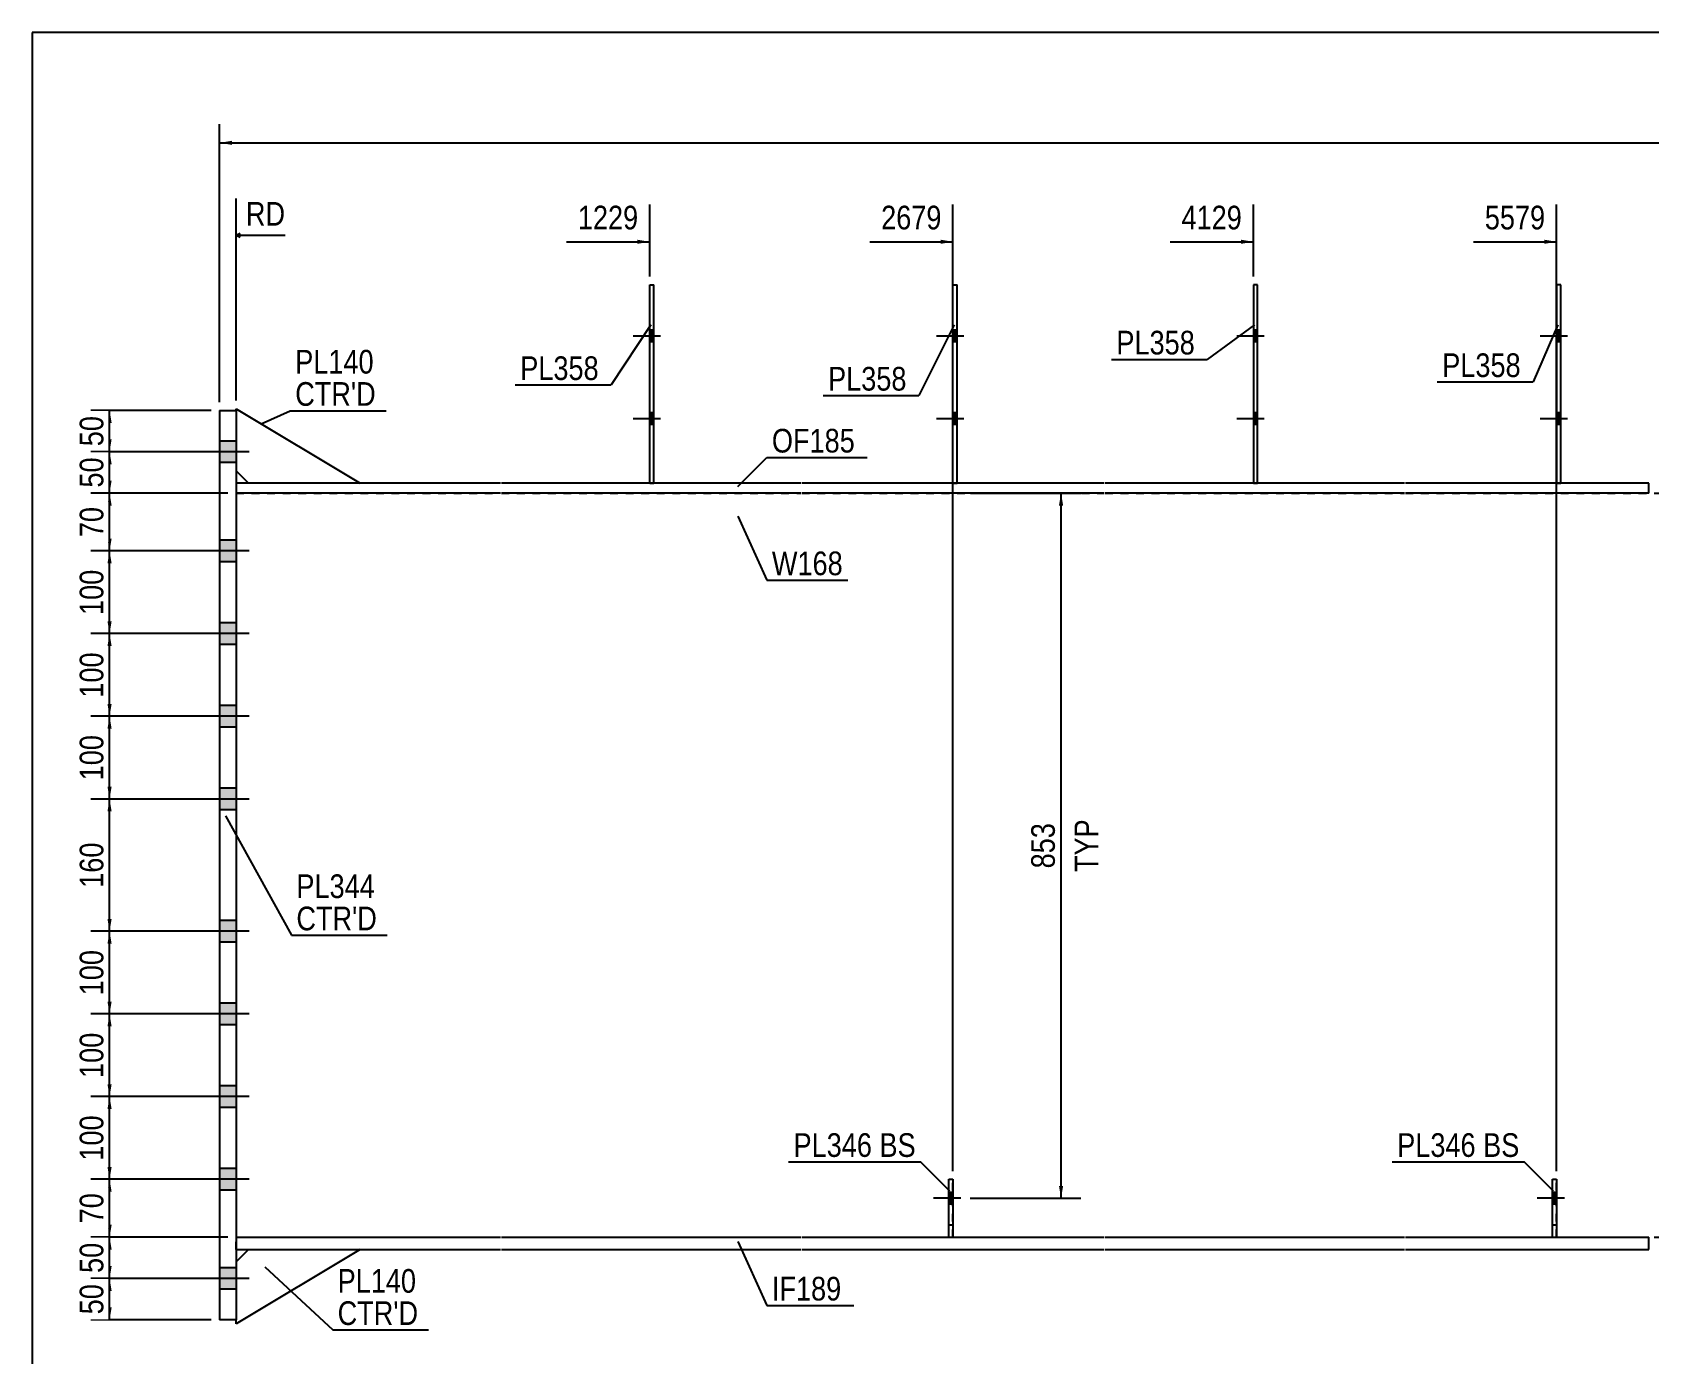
# Model space of a CAD drawing. Header units: millimetres. Extents: x -327 to 86, y -151 to 136.
# Drawn here: x -324.2 to -128.6, y -24.1 to 135.7 of the extents above; entities that cross this region are included whole.
import ezdxf

# ---------------------------------------------------------------- set-up
doc = ezdxf.new("R2010")
doc.units = ezdxf.units.MM
doc.linetypes.add('DXK_LINE_DOT1', pattern=[1.8814, 0.9407, -0.9407])
doc.linetypes.add('DXK_LINE_DOT2', pattern=[3.9198, 1.9599, -1.9599])
doc.styles.add('Arial Narrow', font='ARIALN.TTF', dxfattribs={"height": 0.2})

# ---------------------------------------------------------------- blocks, each defined once
blk = doc.blocks.new('Unknown-622305772-1210')
at = {"color": 5, "linetype": 'Continuous'}
for p, q in [((85.84, 135.73), (-324.16, 135.73)), ((-324.16, 135.73), (-324.16, -151.27))]:
    blk.add_line(p, q, dxfattribs=at)
blk = doc.blocks.new('Part-622305772-1338 - 1231')
at = {"color": 2, "linetype": 'Continuous'}
for p, q in [((-301.5, 90), (-299.5, 90)), ((-301.5, 90), (-301.5, -20)), ((-299.5, 90), (-299.5, -20)), ((-299.5, -20), (-301.5, -20))]:
    blk.add_line(p, q, dxfattribs=at)
blk = doc.blocks.new('Part-622305772-1367 - 1231')
at = {"color": 2, "linetype": 'Continuous'}
for p, q in [((-284.5, -11.5), (-299.5, -20.5)), ((-298, -11.5), (-299.5, -13)), ((-299.5, -20.5), (-299.5, -20))]:
    blk.add_line(p, q, dxfattribs=at)
at = {"color": 7, "linetype": 'DXK_LINE_DOT1'}
for p, q in [((-298, -11.5), (-284.5, -11.5)), ((-299.5, -13), (-299.5, -20))]:
    blk.add_line(p, q, dxfattribs=at)
blk = doc.blocks.new('Part-622305772-1372 - 1231')
at = {"color": 2, "linetype": 'Continuous'}
for p, q in [((-299.5, 90), (-299.5, 90.2)), ((-299.5, 90.2), (-284.5, 81.2)), ((-299.5, 82.7), (-298, 81.2))]:
    blk.add_line(p, q, dxfattribs=at)
at = {"color": 7, "linetype": 'DXK_LINE_DOT1'}
for p, q in [((-299.5, 90), (-299.5, 82.7)), ((-284.5, 81.2), (-298, 81.2))]:
    blk.add_line(p, q, dxfattribs=at)
blk = doc.blocks.new('Part-622305772-1388 - 1231')
at = {"color": 7, "linetype": 'DXK_LINE_DOT1'}
for p, q in [((-299.5, 80), (-299.5, -10)), ((-299.5, 80), (-267.5, 80)), ((-267.4, 80), (-231.15, 80)), ((-231.05, 80), (-194.45, 80)), ((-194.35, 80), (-158.1, 80)), ((-158, 80), (-98.56, 80)), ((-299.5, -10), (-267.5, -10)), ((-267.4, -10), (-231.15, -10)), ((-231.05, -10), (-194.45, -10)), ((-194.35, -10), (-158.1, -10)), ((-158, -10), (-98.56, -10))]:
    blk.add_line(p, q, dxfattribs=at)
blk = doc.blocks.new('Bolt-622305772-1391 - 1231')
at = {"linetype": 'Continuous'}
for points in [[(-301.5, 86.3), (-301.5, 83.7), (-299.5, 83.7), (-299.5, 86.3)], [(-301.5, 86.3), (-301.5, 83.7), (-299.5, 83.7), (-299.5, 86.3)], [(-301.5, 74.3), (-301.5, 71.7), (-299.5, 71.7), (-299.5, 74.3)], [(-301.5, 74.3), (-301.5, 71.7), (-299.5, 71.7), (-299.5, 74.3)], [(-301.5, 64.3), (-301.5, 61.7), (-299.5, 61.7), (-299.5, 64.3)], [(-301.5, 64.3), (-301.5, 61.7), (-299.5, 61.7), (-299.5, 64.3)], [(-301.5, 54.3), (-301.5, 51.7), (-299.5, 51.7), (-299.5, 54.3)], [(-301.5, 54.3), (-301.5, 51.7), (-299.5, 51.7), (-299.5, 54.3)], [(-301.5, 44.3), (-301.5, 41.7), (-299.5, 41.7), (-299.5, 44.3)], [(-301.5, 44.3), (-301.5, 41.7), (-299.5, 41.7), (-299.5, 44.3)], [(-301.5, 28.3), (-301.5, 25.7), (-299.5, 25.7), (-299.5, 28.3)], [(-301.5, 28.3), (-301.5, 25.7), (-299.5, 25.7), (-299.5, 28.3)], [(-301.5, 18.3), (-301.5, 15.7), (-299.5, 15.7), (-299.5, 18.3)], [(-301.5, 18.3), (-301.5, 15.7), (-299.5, 15.7), (-299.5, 18.3)], [(-301.5, 8.3), (-301.5, 5.7), (-299.5, 5.7), (-299.5, 8.3)], [(-301.5, 8.3), (-301.5, 5.7), (-299.5, 5.7), (-299.5, 8.3)], [(-301.5, -1.7), (-301.5, -4.3), (-299.5, -4.3), (-299.5, -1.7)], [(-301.5, -1.7), (-301.5, -4.3), (-299.5, -4.3), (-299.5, -1.7)], [(-301.5, -13.7), (-301.5, -16.3), (-299.5, -16.3), (-299.5, -13.7)], [(-301.5, -13.7), (-301.5, -16.3), (-299.5, -16.3), (-299.5, -13.7)]]:
    blk.add_hatch(color=3, dxfattribs=at).paths.add_polyline_path(points)
at = {"color": 3, "linetype": 'Continuous'}
for p, q in [((-299.5, 86.3), (-301.5, 86.3)), ((-299.5, 86.3), (-301.5, 86.3)), ((-297.91, 85), (-308.5, 85)), ((-297.91, 85), (-308.5, 85)), ((-299.5, 83.7), (-301.5, 83.7)), ((-299.5, 83.7), (-301.5, 83.7)), ((-297.91, 73), (-308.5, 73)), ((-297.91, 73), (-308.5, 73)), ((-299.5, 74.3), (-301.5, 74.3)), ((-299.5, 74.3), (-301.5, 74.3)), ((-299.5, 71.7), (-301.5, 71.7)), ((-299.5, 71.7), (-301.5, 71.7)), ((-297.91, 63), (-308.5, 63)), ((-297.91, 63), (-308.5, 63)), ((-299.5, 64.3), (-301.5, 64.3)), ((-299.5, 64.3), (-301.5, 64.3)), ((-299.5, 61.7), (-301.5, 61.7)), ((-299.5, 61.7), (-301.5, 61.7)), ((-297.91, 53), (-308.5, 53)), ((-297.91, 53), (-308.5, 53)), ((-299.5, 54.3), (-301.5, 54.3)), ((-299.5, 54.3), (-301.5, 54.3)), ((-299.5, 51.7), (-301.5, 51.7)), ((-299.5, 51.7), (-301.5, 51.7)), ((-299.5, 44.3), (-301.5, 44.3)), ((-299.5, 44.3), (-301.5, 44.3)), ((-297.91, 43), (-308.5, 43)), ((-297.91, 43), (-308.5, 43)), ((-299.5, 41.7), (-301.5, 41.7)), ((-299.5, 41.7), (-301.5, 41.7)), ((-299.5, 28.3), (-301.5, 28.3)), ((-299.5, 28.3), (-301.5, 28.3)), ((-297.91, 27), (-308.5, 27)), ((-297.91, 27), (-308.5, 27)), ((-299.5, 25.7), (-301.5, 25.7)), ((-299.5, 25.7), (-301.5, 25.7)), ((-299.5, 18.3), (-301.5, 18.3)), ((-299.5, 18.3), (-301.5, 18.3)), ((-297.91, 17), (-308.5, 17)), ((-297.91, 17), (-308.5, 17)), ((-299.5, 15.7), (-301.5, 15.7)), ((-299.5, 15.7), (-301.5, 15.7)), ((-299.5, 8.3), (-301.5, 8.3)), ((-299.5, 8.3), (-301.5, 8.3)), ((-297.91, 7), (-308.5, 7)), ((-297.91, 7), (-308.5, 7)), ((-299.5, 5.7), (-301.5, 5.7)), ((-299.5, 5.7), (-301.5, 5.7)), ((-299.5, -1.7), (-301.5, -1.7)), ((-299.5, -1.7), (-301.5, -1.7)), ((-297.91, -3), (-308.5, -3)), ((-297.91, -3), (-308.5, -3)), ((-299.5, -4.3), (-301.5, -4.3)), ((-299.5, -4.3), (-301.5, -4.3)), ((-297.91, -15), (-308.5, -15)), ((-297.91, -15), (-308.5, -15)), ((-299.5, -13.7), (-301.5, -13.7)), ((-299.5, -13.7), (-301.5, -13.7)), ((-299.5, -16.3), (-301.5, -16.3)), ((-299.5, -16.3), (-301.5, -16.3))]:
    blk.add_line(p, q, dxfattribs=at)
blk = doc.blocks.new('Part-622305772-1413 - 1231')
at = {"color": 2, "linetype": 'Continuous'}
for p, q in [((-212.75, 81.2), (-212.75, 105.2)), ((-212.75, 105.2), (-212.25, 105.2)), ((-212.25, 81.2), (-212.25, 105.2))]:
    blk.add_line(p, q, dxfattribs=at)
at = {"color": 7, "linetype": 'DXK_LINE_DOT1'}
blk.add_line((-212.75, 81.2), (-212.25, 81.2), dxfattribs=at)
blk = doc.blocks.new('Part-622305772-1659 - 1231')
at = {"color": 2, "linetype": 'Continuous'}
for p, q in [((-140.2, -10), (-140.2, -3)), ((-140.2, -3), (-139.7, -3)), ((-139.7, -3), (-139.7, -10))]:
    blk.add_line(p, q, dxfattribs=at)
blk = doc.blocks.new('Part-622305772-1418 - 1231')
at = {"color": 2, "linetype": 'Continuous'}
for p, q in [((-139.2, 105.2), (-139.7, 105.2)), ((-139.7, 105.2), (-139.7, 81.2)), ((-139.2, 81.2), (-139.2, 105.2))]:
    blk.add_line(p, q, dxfattribs=at)
at = {"color": 7, "linetype": 'DXK_LINE_DOT1'}
blk.add_line((-139.7, 81.2), (-139.2, 81.2), dxfattribs=at)
blk = doc.blocks.new('Part-622305772-1433 - 1231')
at = {"color": 2, "linetype": 'Continuous'}
for p, q in [((-175.9, 105.2), (-176.4, 105.2)), ((-176.4, 105.2), (-176.4, 81.2)), ((-175.9, 81.2), (-175.9, 105.2))]:
    blk.add_line(p, q, dxfattribs=at)
at = {"color": 7, "linetype": 'DXK_LINE_DOT1'}
blk.add_line((-176.4, 81.2), (-175.9, 81.2), dxfattribs=at)
blk = doc.blocks.new('Part-622305772-1438 - 1231')
at = {"color": 2, "linetype": 'Continuous'}
for p, q in [((-249.45, 81.2), (-249.45, 105.2)), ((-249.45, 105.2), (-248.95, 105.2)), ((-248.95, 81.2), (-248.95, 105.2))]:
    blk.add_line(p, q, dxfattribs=at)
at = {"color": 7, "linetype": 'DXK_LINE_DOT1'}
blk.add_line((-249.45, 81.2), (-248.95, 81.2), dxfattribs=at)
blk = doc.blocks.new('Bolt-622305772-1439 - 1231')
at = {"linetype": 'Continuous'}
for points in [[(-212.25, 98.3), (-212.25, 99.7), (-212.75, 99.7), (-212.75, 98.3)], [(-212.25, 98.3), (-212.25, 99.7), (-212.75, 99.7), (-212.75, 98.3)], [(-212.25, 88.3), (-212.25, 89.7), (-212.75, 89.7), (-212.75, 88.3)], [(-212.25, 88.3), (-212.25, 89.7), (-212.75, 89.7), (-212.75, 88.3)]]:
    blk.add_hatch(color=3, dxfattribs=at).paths.add_polyline_path(points)
at = {"color": 3, "linetype": 'Continuous'}
for p, q in [((-211.45, 99), (-214.75, 99)), ((-211.45, 99), (-214.75, 99)), ((-212.25, 99.7), (-212.75, 99.7)), ((-212.25, 99.7), (-212.75, 99.7)), ((-212.25, 98.3), (-212.75, 98.3)), ((-212.25, 98.3), (-212.75, 98.3)), ((-211.45, 89), (-214.75, 89)), ((-211.45, 89), (-214.75, 89)), ((-212.25, 89.7), (-212.75, 89.7)), ((-212.25, 89.7), (-212.75, 89.7)), ((-212.25, 88.3), (-212.75, 88.3)), ((-212.25, 88.3), (-212.75, 88.3))]:
    blk.add_line(p, q, dxfattribs=at)
blk = doc.blocks.new('Bolt-622305772-1440 - 1231')
at = {"linetype": 'Continuous'}
for points in [[(-139.2, 98.3), (-139.2, 99.7), (-139.7, 99.7), (-139.7, 98.3)], [(-139.2, 98.3), (-139.2, 99.7), (-139.7, 99.7), (-139.7, 98.3)], [(-139.2, 88.3), (-139.2, 89.7), (-139.7, 89.7), (-139.7, 88.3)], [(-139.2, 88.3), (-139.2, 89.7), (-139.7, 89.7), (-139.7, 88.3)]]:
    blk.add_hatch(color=3, dxfattribs=at).paths.add_polyline_path(points)
at = {"color": 3, "linetype": 'Continuous'}
for p, q in [((-138.4, 99), (-141.7, 99)), ((-138.4, 99), (-141.7, 99)), ((-139.2, 99.7), (-139.7, 99.7)), ((-139.2, 99.7), (-139.7, 99.7)), ((-139.2, 98.3), (-139.7, 98.3)), ((-139.2, 98.3), (-139.7, 98.3)), ((-138.4, 89), (-141.7, 89)), ((-138.4, 89), (-141.7, 89)), ((-139.2, 89.7), (-139.7, 89.7)), ((-139.2, 89.7), (-139.7, 89.7)), ((-139.2, 88.3), (-139.7, 88.3)), ((-139.2, 88.3), (-139.7, 88.3))]:
    blk.add_line(p, q, dxfattribs=at)
blk = doc.blocks.new('Bolt-622305772-1442 - 1231')
at = {"linetype": 'Continuous'}
for points in [[(-175.9, 98.3), (-175.9, 99.7), (-176.4, 99.7), (-176.4, 98.3)], [(-175.9, 98.3), (-175.9, 99.7), (-176.4, 99.7), (-176.4, 98.3)], [(-175.9, 88.3), (-175.9, 89.7), (-176.4, 89.7), (-176.4, 88.3)], [(-175.9, 88.3), (-175.9, 89.7), (-176.4, 89.7), (-176.4, 88.3)]]:
    blk.add_hatch(color=3, dxfattribs=at).paths.add_polyline_path(points)
at = {"color": 3, "linetype": 'Continuous'}
for p, q in [((-175.1, 99), (-178.4, 99)), ((-175.1, 99), (-178.4, 99)), ((-175.9, 99.7), (-176.4, 99.7)), ((-175.9, 99.7), (-176.4, 99.7)), ((-175.9, 98.3), (-176.4, 98.3)), ((-175.9, 98.3), (-176.4, 98.3)), ((-175.1, 89), (-178.4, 89)), ((-175.1, 89), (-178.4, 89)), ((-175.9, 89.7), (-176.4, 89.7)), ((-175.9, 89.7), (-176.4, 89.7)), ((-175.9, 88.3), (-176.4, 88.3)), ((-175.9, 88.3), (-176.4, 88.3))]:
    blk.add_line(p, q, dxfattribs=at)
blk = doc.blocks.new('Bolt-622305772-1443 - 1231')
at = {"linetype": 'Continuous'}
for points in [[(-248.95, 98.3), (-248.95, 99.7), (-249.45, 99.7), (-249.45, 98.3)], [(-248.95, 98.3), (-248.95, 99.7), (-249.45, 99.7), (-249.45, 98.3)], [(-248.95, 88.3), (-248.95, 89.7), (-249.45, 89.7), (-249.45, 88.3)], [(-248.95, 88.3), (-248.95, 89.7), (-249.45, 89.7), (-249.45, 88.3)]]:
    blk.add_hatch(color=3, dxfattribs=at).paths.add_polyline_path(points)
at = {"color": 3, "linetype": 'Continuous'}
for p, q in [((-248.15, 99), (-251.45, 99)), ((-248.15, 99), (-251.45, 99)), ((-248.95, 99.7), (-249.45, 99.7)), ((-248.95, 99.7), (-249.45, 99.7)), ((-248.95, 98.3), (-249.45, 98.3)), ((-248.95, 98.3), (-249.45, 98.3)), ((-248.15, 89), (-251.45, 89)), ((-248.15, 89), (-251.45, 89)), ((-248.95, 89.7), (-249.45, 89.7)), ((-248.95, 89.7), (-249.45, 89.7)), ((-248.95, 88.3), (-249.45, 88.3)), ((-248.95, 88.3), (-249.45, 88.3))]:
    blk.add_line(p, q, dxfattribs=at)
blk = doc.blocks.new('Bolt-622305772-1444 - 1231')
at = {"color": 3, "linetype": 'DXK_LINE_DOT2'}
for p, q in [((-138.75, -5.3), (-142.05, -5.3)), ((-139.7, -4.6), (-140.2, -4.6)), ((-139.7, -6), (-140.2, -6))]:
    blk.add_line(p, q, dxfattribs=at)
blk = doc.blocks.new('Bolt-622305772-1445 - 1231')
at = {"linetype": 'Continuous'}
blk.add_hatch(color=3, dxfattribs=at).paths.add_polyline_path([(-139.7, -6), (-139.7, -4.6), (-140.2, -4.6), (-140.2, -6)])
at = {"color": 3, "linetype": 'Continuous'}
for p, q in [((-138.75, -5.3), (-142.05, -5.3)), ((-139.7, -4.6), (-140.2, -4.6)), ((-139.7, -6), (-140.2, -6))]:
    blk.add_line(p, q, dxfattribs=at)
blk = doc.blocks.new('Bolt-622305772-1446 - 1231')
at = {"linetype": 'Continuous'}
blk.add_hatch(color=3, dxfattribs=at).paths.add_polyline_path([(-212.75, -6), (-212.75, -4.6), (-213.25, -4.6), (-213.25, -6)])
at = {"color": 3, "linetype": 'Continuous'}
for p, q in [((-211.8, -5.3), (-215.1, -5.3)), ((-212.75, -4.6), (-213.25, -4.6)), ((-212.75, -6), (-213.25, -6))]:
    blk.add_line(p, q, dxfattribs=at)
blk = doc.blocks.new('Part-622305772-1521 - 1231')
at = {"color": 2, "linetype": 'Continuous'}
for p, q in [((-299.5, -10), (-267.5, -10)), ((-299.5, -11.5), (-267.5, -11.5)), ((-267.4, -10), (-231.15, -10)), ((-267.4, -11.5), (-231.15, -11.5)), ((-231.05, -10), (-194.45, -10)), ((-231.05, -11.5), (-194.45, -11.5)), ((-194.35, -10), (-158.1, -10)), ((-194.35, -11.5), (-158.1, -11.5)), ((-158, -10), (-128.56, -10)), ((-158, -11.5), (-128.56, -11.5)), ((-128.56, -11.5), (-128.56, -10))]:
    blk.add_line(p, q, dxfattribs=at)
at = {"color": 7, "linetype": 'DXK_LINE_DOT1'}
blk.add_line((-299.5, -11.5), (-299.5, -10), dxfattribs=at)
blk = doc.blocks.new('Part-622305772-1565 - 1231')
at = {"color": 2, "linetype": 'Continuous'}
for p, q in [((-267.5, 81.2), (-299.5, 81.2)), ((-231.15, 81.2), (-267.4, 81.2)), ((-194.45, 81.2), (-231.05, 81.2)), ((-158.1, 81.2), (-194.35, 81.2)), ((-128.56, 81.2), (-158, 81.2)), ((-128.56, 80), (-128.56, 81.2)), ((-267.5, 80), (-299.5, 80)), ((-231.15, 80), (-267.4, 80)), ((-194.45, 80), (-231.05, 80)), ((-158.1, 80), (-194.35, 80)), ((-128.56, 80), (-158, 80))]:
    blk.add_line(p, q, dxfattribs=at)
at = {"color": 7, "linetype": 'DXK_LINE_DOT1'}
blk.add_line((-299.5, 81.2), (-299.5, 80), dxfattribs=at)
blk = doc.blocks.new('Part-622305772-1654 - 1231')
at = {"color": 7, "linetype": 'DXK_LINE_DOT1'}
for p, q in [((-140.2, -10), (-140.2, -3)), ((-140.2, -3), (-139.7, -3)), ((-139.7, -10), (-139.7, -3)), ((-140.2, -8.5), (-139.7, -8.5))]:
    blk.add_line(p, q, dxfattribs=at)
blk = doc.blocks.new('Part-622305772-1664 - 1231')
at = {"color": 7, "linetype": 'DXK_LINE_DOT1'}
for p, q in [((-213.25, -10), (-213.25, -3)), ((-213.25, -3), (-212.75, -3)), ((-212.75, -10), (-212.75, -3)), ((-213.25, -8.5), (-212.75, -8.5))]:
    blk.add_line(p, q, dxfattribs=at)
blk = doc.blocks.new('Part-622305772-1669 - 1231')
at = {"color": 2, "linetype": 'Continuous'}
for p, q in [((-213.25, -10), (-213.25, -3)), ((-213.25, -3), (-212.75, -3)), ((-212.75, -3), (-212.75, -10))]:
    blk.add_line(p, q, dxfattribs=at)
blk = doc.blocks.new('Bolt-622305772-1670 - 1231')
at = {"color": 3, "linetype": 'DXK_LINE_DOT2'}
for p, q in [((-211.8, -5.3), (-215.1, -5.3)), ((-212.75, -4.6), (-213.25, -4.6)), ((-212.75, -6), (-213.25, -6))]:
    blk.add_line(p, q, dxfattribs=at)
blk = doc.blocks.new('StraightDimension-622305772-5103 - 1231')
at = {"linetype": 'Continuous'}
for points in [[(-315.06, 41.5), (-314.81, 43), (-314.56, 41.5)], [(-314.56, 28.5), (-314.81, 27), (-315.06, 28.5)]]:
    blk.add_hatch(color=7, dxfattribs=at).paths.add_polyline_path(points)
at = {"color": 7, "linetype": 'Continuous'}
for p, q in [((-300.5, 43), (-317.06, 43)), ((-314.81, 27), (-314.81, 43)), ((-300.5, 27), (-317.06, 27))]:
    blk.add_line(p, q, dxfattribs=at)
at = {"color": 0}
blk.add_wipeout([(-314.96, 38.34), (-319.16, 38.34), (-319.16, 31.66), (-314.96, 31.66)], dxfattribs=at)
at = {"color": 3, "style": 'Arial Narrow'}
blk.add_text('160', height=2.863, rotation=90.0002, dxfattribs=at).set_placement((-315.56, 32.26))
blk = doc.blocks.new('StraightDimension-622305772-1697 - 1231')
at = {"linetype": 'Continuous'}
for points in [[(-199.92, 78.5), (-199.67, 80), (-199.42, 78.5)], [(-199.42, -3.8), (-199.67, -5.3), (-199.92, -3.8)]]:
    blk.add_hatch(color=7, dxfattribs=at).paths.add_polyline_path(points)
at = {"color": 7, "linetype": 'Continuous'}
for p, q in [((-210.62, 80), (-197.27, 80)), ((-199.67, -5.3), (-199.67, 80)), ((-210.67, -5.3), (-197.27, -5.3))]:
    blk.add_line(p, q, dxfattribs=at)
at = {"color": 0, "linetype": 'Continuous'}
blk.add_wipeout([(-194.57, 41.14), (-198.77, 41.14), (-198.77, 33.56), (-194.57, 33.56)], dxfattribs=at)
at = {"color": 0}
blk.add_wipeout([(-199.82, 40.69), (-204.02, 40.69), (-204.02, 34.01), (-199.82, 34.01)], dxfattribs=at)
at = {"color": 3, "style": 'Arial Narrow'}
blk.add_text('853', height=2.863, rotation=90.0002, dxfattribs=at).set_placement((-200.42, 34.61))
at = {"color": 3, "linetype": 'Continuous', "style": 'Arial Narrow'}
blk.add_text('TYP', height=2.863, rotation=90.0002, dxfattribs=at).set_placement((-195.17, 34.16))
blk = doc.blocks.new('StraightDimension-622305772-1716 - 1231')
at = {"linetype": 'Continuous'}
blk.add_hatch(color=7, dxfattribs=at).paths.add_polyline_path([(-250.95, 110.65), (-249.45, 110.4), (-250.95, 110.15)])
at = {"color": 7, "linetype": 'Continuous'}
for p, q in [((-249.45, 106.2), (-249.45, 114.9)), ((-259.51, 110.4), (-249.45, 110.4))]:
    blk.add_line(p, q, dxfattribs=at)
at = {"color": 0, "linetype": 'Continuous'}
blk.add_wipeout([(-292.97, 111.75), (-292.97, 115.95), (-298.91, 115.95), (-298.91, 111.75)], dxfattribs=at)
at = {"color": 7, "linetype": 'Continuous'}
for p, q in [((-299.5, 91.2), (-299.5, 115.65)), ((-299, 111.4), (-299.5, 111.15)), ((-299, 110.9), (-299.5, 111.15)), ((-293.57, 111.15), (-299.5, 111.15))]:
    blk.add_line(p, q, dxfattribs=at)
at = {"color": 3, "linetype": 'Continuous', "style": 'Arial Narrow'}
blk.add_text('RD', height=2.863, dxfattribs=at).set_placement((-298.31, 112.35))
at = {"color": 0}
blk.add_wipeout([(-250.22, 111.3), (-250.22, 115.5), (-258.74, 115.5), (-258.74, 111.3)], dxfattribs=at)
at = {"color": 3, "style": 'Arial Narrow'}
blk.add_text('1229', height=2.863, dxfattribs=at).set_placement((-258.14, 111.9))
blk = doc.blocks.new('StraightDimension-622305772-1724 - 1231')
at = {"linetype": 'Continuous'}
blk.add_hatch(color=7, dxfattribs=at).paths.add_polyline_path([(-214.25, 110.65), (-212.75, 110.4), (-214.25, 110.15)])
at = {"color": 7, "linetype": 'Continuous'}
for p, q in [((-212.75, -2), (-212.75, 114.9)), ((-222.81, 110.4), (-212.75, 110.4))]:
    blk.add_line(p, q, dxfattribs=at)
at = {"color": 0}
blk.add_wipeout([(-213.52, 111.3), (-213.52, 115.5), (-222.04, 115.5), (-222.04, 111.3)], dxfattribs=at)
at = {"color": 3, "style": 'Arial Narrow'}
blk.add_text('2679', height=2.863, dxfattribs=at).set_placement((-221.44, 111.9))
blk = doc.blocks.new('StraightDimension-622305772-1739 - 1231')
at = {"linetype": 'Continuous'}
blk.add_hatch(color=7, dxfattribs=at).paths.add_polyline_path([(-177.9, 110.65), (-176.4, 110.4), (-177.9, 110.15)])
at = {"color": 7, "linetype": 'Continuous'}
for p, q in [((-176.4, 106.2), (-176.4, 114.9)), ((-186.46, 110.4), (-176.4, 110.4))]:
    blk.add_line(p, q, dxfattribs=at)
at = {"color": 0}
blk.add_wipeout([(-177.17, 111.3), (-177.17, 115.5), (-185.69, 115.5), (-185.69, 111.3)], dxfattribs=at)
at = {"color": 3, "style": 'Arial Narrow'}
blk.add_text('4129', height=2.863, dxfattribs=at).set_placement((-185.09, 111.9))
blk = doc.blocks.new('StraightDimension-622305772-1750 - 1231')
at = {"linetype": 'Continuous'}
blk.add_hatch(color=7, dxfattribs=at).paths.add_polyline_path([(-141.2, 110.65), (-139.7, 110.4), (-141.2, 110.15)])
at = {"color": 7, "linetype": 'Continuous'}
for p, q in [((-139.7, -2), (-139.7, 114.9)), ((-149.76, 110.4), (-139.7, 110.4))]:
    blk.add_line(p, q, dxfattribs=at)
at = {"color": 0}
blk.add_wipeout([(-140.47, 111.3), (-140.47, 115.5), (-148.99, 115.5), (-148.99, 111.3)], dxfattribs=at)
at = {"color": 3, "style": 'Arial Narrow'}
blk.add_text('5579', height=2.863, dxfattribs=at).set_placement((-148.39, 111.9))
blk = doc.blocks.new('StraightDimension-622305772-1795 - 1231')
at = {"linetype": 'Continuous'}
blk.add_hatch(color=7, dxfattribs=at).paths.add_polyline_path([(-300, 122.12), (-301.5, 122.37), (-300, 122.62)])
at = {"color": 7, "linetype": 'Continuous'}
for p, q in [((-301.5, 91), (-301.5, 124.62)), ((-301.5, 122.37), (62.44, 122.37))]:
    blk.add_line(p, q, dxfattribs=at)
blk = doc.blocks.new('StraightDimension-622305772-5097 - 1231')
at = {"linetype": 'Continuous'}
for points in [[(-315.06, 88.5), (-314.81, 90), (-314.56, 88.5)], [(-314.56, 86.5), (-314.81, 85), (-315.06, 86.5)]]:
    blk.add_hatch(color=7, dxfattribs=at).paths.add_polyline_path(points)
at = {"color": 7, "linetype": 'Continuous'}
for p, q in [((-302.5, 90), (-317.06, 90)), ((-314.81, 85), (-314.81, 90)), ((-305.98, 85), (-317.06, 85))]:
    blk.add_line(p, q, dxfattribs=at)
at = {"color": 0}
blk.add_wipeout([(-314.96, 89.93), (-319.16, 89.93), (-319.16, 85.07), (-314.96, 85.07)], dxfattribs=at)
at = {"color": 3, "style": 'Arial Narrow'}
blk.add_text('50', height=2.863, rotation=90.0002, dxfattribs=at).set_placement((-315.56, 85.67))
blk = doc.blocks.new('StraightDimension-622305772-5098 - 1231')
at = {"linetype": 'Continuous'}
for points in [[(-315.06, 83.5), (-314.81, 85), (-314.56, 83.5)], [(-314.56, 81.5), (-314.81, 80), (-315.06, 81.5)]]:
    blk.add_hatch(color=7, dxfattribs=at).paths.add_polyline_path(points)
at = {"color": 7, "linetype": 'Continuous'}
for p, q in [((-305.98, 85), (-317.06, 85)), ((-314.81, 80), (-314.81, 85)), ((-300.5, 80), (-317.06, 80))]:
    blk.add_line(p, q, dxfattribs=at)
at = {"color": 0}
blk.add_wipeout([(-314.96, 84.93), (-319.16, 84.93), (-319.16, 80.07), (-314.96, 80.07)], dxfattribs=at)
at = {"color": 3, "style": 'Arial Narrow'}
blk.add_text('50', height=2.863, rotation=90.0002, dxfattribs=at).set_placement((-315.56, 80.67))
blk = doc.blocks.new('StraightDimension-622305772-5099 - 1231')
at = {"linetype": 'Continuous'}
for points in [[(-315.06, 78.5), (-314.81, 80), (-314.56, 78.5)], [(-314.56, 74.5), (-314.81, 73), (-315.06, 74.5)]]:
    blk.add_hatch(color=7, dxfattribs=at).paths.add_polyline_path(points)
at = {"color": 7, "linetype": 'Continuous'}
for p, q in [((-300.5, 80), (-317.06, 80)), ((-314.81, 73), (-314.81, 80)), ((-300.5, 73), (-317.06, 73))]:
    blk.add_line(p, q, dxfattribs=at)
at = {"color": 0}
blk.add_wipeout([(-314.96, 78.93), (-319.16, 78.93), (-319.16, 74.07), (-314.96, 74.07)], dxfattribs=at)
at = {"color": 3, "style": 'Arial Narrow'}
blk.add_text('70', height=2.863, rotation=90.0002, dxfattribs=at).set_placement((-315.56, 74.67))
blk = doc.blocks.new('StraightDimension-622305772-5100 - 1231')
at = {"linetype": 'Continuous'}
for points in [[(-315.06, 71.5), (-314.81, 73), (-314.56, 71.5)], [(-314.56, 64.5), (-314.81, 63), (-315.06, 64.5)]]:
    blk.add_hatch(color=7, dxfattribs=at).paths.add_polyline_path(points)
at = {"color": 7, "linetype": 'Continuous'}
for p, q in [((-300.5, 73), (-317.06, 73)), ((-314.81, 63), (-314.81, 73)), ((-300.5, 63), (-317.06, 63))]:
    blk.add_line(p, q, dxfattribs=at)
at = {"color": 0}
blk.add_wipeout([(-314.96, 71.34), (-319.16, 71.34), (-319.16, 64.66), (-314.96, 64.66)], dxfattribs=at)
at = {"color": 3, "style": 'Arial Narrow'}
blk.add_text('100', height=2.863, rotation=90.0002, dxfattribs=at).set_placement((-315.56, 65.26))
blk = doc.blocks.new('StraightDimension-622305772-5101 - 1231')
at = {"linetype": 'Continuous'}
for points in [[(-315.06, 61.5), (-314.81, 63), (-314.56, 61.5)], [(-314.56, 54.5), (-314.81, 53), (-315.06, 54.5)]]:
    blk.add_hatch(color=7, dxfattribs=at).paths.add_polyline_path(points)
at = {"color": 7, "linetype": 'Continuous'}
for p, q in [((-300.5, 63), (-317.06, 63)), ((-314.81, 53), (-314.81, 63)), ((-300.5, 53), (-317.06, 53))]:
    blk.add_line(p, q, dxfattribs=at)
at = {"color": 0}
blk.add_wipeout([(-314.96, 61.34), (-319.16, 61.34), (-319.16, 54.66), (-314.96, 54.66)], dxfattribs=at)
at = {"color": 3, "style": 'Arial Narrow'}
blk.add_text('100', height=2.863, rotation=90.0002, dxfattribs=at).set_placement((-315.56, 55.26))
blk = doc.blocks.new('StraightDimension-622305772-5102 - 1231')
at = {"linetype": 'Continuous'}
for points in [[(-315.06, 51.5), (-314.81, 53), (-314.56, 51.5)], [(-314.56, 44.5), (-314.81, 43), (-315.06, 44.5)]]:
    blk.add_hatch(color=7, dxfattribs=at).paths.add_polyline_path(points)
at = {"color": 7, "linetype": 'Continuous'}
for p, q in [((-300.5, 53), (-317.06, 53)), ((-314.81, 43), (-314.81, 53)), ((-300.5, 43), (-317.06, 43))]:
    blk.add_line(p, q, dxfattribs=at)
at = {"color": 0}
blk.add_wipeout([(-314.96, 51.34), (-319.16, 51.34), (-319.16, 44.66), (-314.96, 44.66)], dxfattribs=at)
at = {"color": 3, "style": 'Arial Narrow'}
blk.add_text('100', height=2.863, rotation=90.0002, dxfattribs=at).set_placement((-315.56, 45.26))
blk = doc.blocks.new('StraightDimension-622305772-5104 - 1231')
at = {"linetype": 'Continuous'}
for points in [[(-315.06, 25.5), (-314.81, 27), (-314.56, 25.5)], [(-314.56, 18.5), (-314.81, 17), (-315.06, 18.5)]]:
    blk.add_hatch(color=7, dxfattribs=at).paths.add_polyline_path(points)
at = {"color": 7, "linetype": 'Continuous'}
for p, q in [((-300.5, 27), (-317.06, 27)), ((-314.81, 17), (-314.81, 27)), ((-300.5, 17), (-317.06, 17))]:
    blk.add_line(p, q, dxfattribs=at)
at = {"color": 0}
blk.add_wipeout([(-314.96, 25.34), (-319.16, 25.34), (-319.16, 18.66), (-314.96, 18.66)], dxfattribs=at)
at = {"color": 3, "style": 'Arial Narrow'}
blk.add_text('100', height=2.863, rotation=90.0002, dxfattribs=at).set_placement((-315.56, 19.26))
blk = doc.blocks.new('StraightDimension-622305772-5105 - 1231')
at = {"linetype": 'Continuous'}
for points in [[(-315.06, 15.5), (-314.81, 17), (-314.56, 15.5)], [(-314.56, 8.5), (-314.81, 7), (-315.06, 8.5)]]:
    blk.add_hatch(color=7, dxfattribs=at).paths.add_polyline_path(points)
at = {"color": 7, "linetype": 'Continuous'}
for p, q in [((-300.5, 17), (-317.06, 17)), ((-314.81, 7), (-314.81, 17)), ((-300.5, 7), (-317.06, 7))]:
    blk.add_line(p, q, dxfattribs=at)
at = {"color": 0}
blk.add_wipeout([(-314.96, 15.34), (-319.16, 15.34), (-319.16, 8.66), (-314.96, 8.66)], dxfattribs=at)
at = {"color": 3, "style": 'Arial Narrow'}
blk.add_text('100', height=2.863, rotation=90.0002, dxfattribs=at).set_placement((-315.56, 9.26))
blk = doc.blocks.new('StraightDimension-622305772-5106 - 1231')
at = {"linetype": 'Continuous'}
for points in [[(-315.06, 5.5), (-314.81, 7), (-314.56, 5.5)], [(-314.56, -1.5), (-314.81, -3), (-315.06, -1.5)]]:
    blk.add_hatch(color=7, dxfattribs=at).paths.add_polyline_path(points)
at = {"color": 7, "linetype": 'Continuous'}
for p, q in [((-300.5, 7), (-317.06, 7)), ((-314.81, -3), (-314.81, 7)), ((-300.5, -3), (-317.06, -3))]:
    blk.add_line(p, q, dxfattribs=at)
at = {"color": 0}
blk.add_wipeout([(-314.96, 5.34), (-319.16, 5.34), (-319.16, -1.34), (-314.96, -1.34)], dxfattribs=at)
at = {"color": 3, "style": 'Arial Narrow'}
blk.add_text('100', height=2.863, rotation=90.0002, dxfattribs=at).set_placement((-315.56, -0.74))
blk = doc.blocks.new('StraightDimension-622305772-5107 - 1231')
at = {"linetype": 'Continuous'}
for points in [[(-315.06, -4.5), (-314.81, -3), (-314.56, -4.5)], [(-314.56, -8.5), (-314.81, -10), (-315.06, -8.5)]]:
    blk.add_hatch(color=7, dxfattribs=at).paths.add_polyline_path(points)
at = {"color": 7, "linetype": 'Continuous'}
for p, q in [((-300.5, -3), (-317.06, -3)), ((-314.81, -10), (-314.81, -3)), ((-300.5, -10), (-317.06, -10))]:
    blk.add_line(p, q, dxfattribs=at)
at = {"color": 0}
blk.add_wipeout([(-314.96, -4.07), (-319.16, -4.07), (-319.16, -8.93), (-314.96, -8.93)], dxfattribs=at)
at = {"color": 3, "style": 'Arial Narrow'}
blk.add_text('70', height=2.863, rotation=90.0002, dxfattribs=at).set_placement((-315.56, -8.33))
blk = doc.blocks.new('StraightDimension-622305772-5108 - 1231')
at = {"linetype": 'Continuous'}
for points in [[(-315.06, -11.5), (-314.81, -10), (-314.56, -11.5)], [(-314.56, -13.5), (-314.81, -15), (-315.06, -13.5)]]:
    blk.add_hatch(color=7, dxfattribs=at).paths.add_polyline_path(points)
at = {"color": 7, "linetype": 'Continuous'}
for p, q in [((-300.5, -10), (-317.06, -10)), ((-314.81, -15), (-314.81, -10)), ((-300.5, -15), (-317.06, -15))]:
    blk.add_line(p, q, dxfattribs=at)
at = {"color": 0}
blk.add_wipeout([(-314.96, -10.07), (-319.16, -10.07), (-319.16, -14.93), (-314.96, -14.93)], dxfattribs=at)
at = {"color": 3, "style": 'Arial Narrow'}
blk.add_text('50', height=2.863, rotation=90.0002, dxfattribs=at).set_placement((-315.56, -14.33))
blk = doc.blocks.new('StraightDimension-622305772-5109 - 1231')
at = {"linetype": 'Continuous'}
for points in [[(-315.06, -16.5), (-314.81, -15), (-314.56, -16.5)], [(-314.56, -18.5), (-314.81, -20), (-315.06, -18.5)]]:
    blk.add_hatch(color=7, dxfattribs=at).paths.add_polyline_path(points)
at = {"color": 7, "linetype": 'Continuous'}
for p, q in [((-300.5, -15), (-317.06, -15)), ((-314.81, -20), (-314.81, -15)), ((-302.5, -20), (-317.06, -20))]:
    blk.add_line(p, q, dxfattribs=at)
at = {"color": 0}
blk.add_wipeout([(-314.96, -15.07), (-319.16, -15.07), (-319.16, -19.93), (-314.96, -19.93)], dxfattribs=at)
at = {"color": 3, "style": 'Arial Narrow'}
blk.add_text('50', height=2.863, rotation=90.0002, dxfattribs=at).set_placement((-315.56, -19.33))
blk = doc.blocks.new('Mark-622305772-1334 - 1231')
at = {"color": 0}
blk.add_wipeout([(-282.7, 31.02), (-282.7, 34.02), (-292.2, 34.02), (-292.2, 31.02)], dxfattribs=at)
blk.add_wipeout([(-282.7, 31.02), (-282.7, 34.02), (-292.2, 34.02), (-292.2, 31.02)], dxfattribs=at)
blk.add_wipeout([(-282.45, 27.12), (-282.45, 30.12), (-292.2, 30.12), (-292.2, 27.12)], dxfattribs=at)
blk.add_wipeout([(-282.45, 27.12), (-282.45, 30.12), (-292.2, 30.12), (-292.2, 27.12)], dxfattribs=at)
at = {"color": 7, "linetype": 'Continuous'}
for p, q in [((-300.79, 40.95), (-292.8, 26.52)), ((-292.8, 26.52), (-281.2, 26.52))]:
    blk.add_line(p, q, dxfattribs=at)
at = {"color": 3, "style": 'Arial Narrow'}
blk.add_text('PL344', height=2.863, dxfattribs=at).set_placement((-292.2, 31.02))
at = {"color": 1, "style": 'Arial Narrow'}
blk.add_text("CTR'D", height=2.863, dxfattribs=at).set_placement((-292.2, 27.12))
blk = doc.blocks.new('Mark-622305772-1363 - 1231')
at = {"color": 0}
blk.add_wipeout([(-277.71, -16.72), (-277.71, -13.72), (-287.21, -13.72), (-287.21, -16.72)], dxfattribs=at)
blk.add_wipeout([(-277.71, -16.72), (-277.71, -13.72), (-287.21, -13.72), (-287.21, -16.72)], dxfattribs=at)
blk.add_wipeout([(-277.45, -20.62), (-277.45, -17.62), (-287.21, -17.62), (-287.21, -20.62)], dxfattribs=at)
blk.add_wipeout([(-277.45, -20.62), (-277.45, -17.62), (-287.21, -17.62), (-287.21, -20.62)], dxfattribs=at)
at = {"color": 7, "linetype": 'Continuous'}
for p, q in [((-296.03, -13.59), (-287.81, -21.22)), ((-287.81, -21.22), (-276.21, -21.22))]:
    blk.add_line(p, q, dxfattribs=at)
at = {"color": 3, "style": 'Arial Narrow'}
blk.add_text('PL140', height=2.863, dxfattribs=at).set_placement((-287.21, -16.72))
at = {"color": 1, "style": 'Arial Narrow'}
blk.add_text("CTR'D", height=2.863, dxfattribs=at).set_placement((-287.21, -20.62))
blk = doc.blocks.new('Mark-622305772-1368 - 1231')
at = {"color": 0}
blk.add_wipeout([(-282.83, 94.46), (-282.83, 97.46), (-292.34, 97.46), (-292.34, 94.46)], dxfattribs=at)
blk.add_wipeout([(-282.83, 94.46), (-282.83, 97.46), (-292.34, 97.46), (-292.34, 94.46)], dxfattribs=at)
blk.add_wipeout([(-282.58, 90.56), (-282.58, 93.56), (-292.34, 93.56), (-292.34, 90.56)], dxfattribs=at)
blk.add_wipeout([(-282.58, 90.56), (-282.58, 93.56), (-292.34, 93.56), (-292.34, 90.56)], dxfattribs=at)
at = {"color": 7, "linetype": 'Continuous'}
for p, q in [((-296.47, 88.37), (-292.94, 89.96)), ((-292.94, 89.96), (-281.33, 89.96))]:
    blk.add_line(p, q, dxfattribs=at)
at = {"color": 3, "style": 'Arial Narrow'}
blk.add_text('PL140', height=2.863, dxfattribs=at).set_placement((-292.34, 94.46))
at = {"color": 1, "style": 'Arial Narrow'}
blk.add_text("CTR'D", height=2.863, dxfattribs=at).set_placement((-292.34, 90.56))
blk = doc.blocks.new('Mark-622305772-1384 - 1231')
at = {"color": 0}
blk.add_wipeout([(-226.08, 70.07), (-226.08, 73.07), (-234.66, 73.07), (-234.66, 70.07)], dxfattribs=at)
blk.add_wipeout([(-226.08, 70.07), (-226.08, 73.07), (-234.66, 73.07), (-234.66, 70.07)], dxfattribs=at)
at = {"color": 7, "linetype": 'Continuous'}
for p, q in [((-238.8, 77.21), (-235.26, 69.47)), ((-235.26, 69.47), (-225.48, 69.47))]:
    blk.add_line(p, q, dxfattribs=at)
at = {"color": 3, "style": 'Arial Narrow'}
blk.add_text('W168', height=2.863, dxfattribs=at).set_placement((-234.66, 70.07))
blk = doc.blocks.new('Mark-622305772-1517 - 1231')
at = {"color": 0}
blk.add_wipeout([(-226.26, -17.66), (-226.26, -14.66), (-234.66, -14.66), (-234.66, -17.66)], dxfattribs=at)
blk.add_wipeout([(-226.26, -17.66), (-226.26, -14.66), (-234.66, -14.66), (-234.66, -17.66)], dxfattribs=at)
at = {"color": 7, "linetype": 'Continuous'}
for p, q in [((-238.8, -10.53), (-235.26, -18.26)), ((-235.26, -18.26), (-224.76, -18.26))]:
    blk.add_line(p, q, dxfattribs=at)
at = {"color": 3, "style": 'Arial Narrow'}
blk.add_text('IF189', height=2.863, dxfattribs=at).set_placement((-234.66, -17.66))
blk = doc.blocks.new('Mark-622305772-1409 - 1231')
at = {"color": 7, "linetype": 'Continuous'}
blk.add_line((-212.62, 100.37), (-216.86, 91.8), dxfattribs=at)
at = {"color": 0}
blk.add_wipeout([(-218.36, 92.4), (-218.36, 95.4), (-227.86, 95.4), (-227.86, 92.4)], dxfattribs=at)
blk.add_wipeout([(-218.36, 92.4), (-218.36, 95.4), (-227.86, 95.4), (-227.86, 92.4)], dxfattribs=at)
at = {"color": 7, "linetype": 'Continuous'}
blk.add_line((-228.46, 91.8), (-216.86, 91.8), dxfattribs=at)
at = {"color": 3, "style": 'Arial Narrow'}
blk.add_text('PL358', height=2.863, dxfattribs=at).set_placement((-227.86, 92.4))
blk = doc.blocks.new('Mark-622305772-1414 - 1231')
at = {"color": 7, "linetype": 'Continuous'}
blk.add_line((-139.57, 100.37), (-142.53, 93.44), dxfattribs=at)
at = {"color": 0}
blk.add_wipeout([(-144.03, 94.04), (-144.03, 97.04), (-153.54, 97.04), (-153.54, 94.04)], dxfattribs=at)
blk.add_wipeout([(-144.03, 94.04), (-144.03, 97.04), (-153.54, 97.04), (-153.54, 94.04)], dxfattribs=at)
at = {"color": 7, "linetype": 'Continuous'}
blk.add_line((-154.14, 93.44), (-142.53, 93.44), dxfattribs=at)
at = {"color": 3, "style": 'Arial Narrow'}
blk.add_text('PL358', height=2.863, dxfattribs=at).set_placement((-153.54, 94.04))
blk = doc.blocks.new('Mark-622305772-1429 - 1231')
at = {"color": 7, "linetype": 'Continuous'}
blk.add_line((-176.27, 100.37), (-181.97, 96.17), dxfattribs=at)
at = {"color": 0}
blk.add_wipeout([(-183.47, 96.77), (-183.47, 99.77), (-192.97, 99.77), (-192.97, 96.77)], dxfattribs=at)
blk.add_wipeout([(-183.47, 96.77), (-183.47, 99.77), (-192.97, 99.77), (-192.97, 96.77)], dxfattribs=at)
at = {"color": 7, "linetype": 'Continuous'}
blk.add_line((-193.57, 96.17), (-181.97, 96.17), dxfattribs=at)
at = {"color": 3, "style": 'Arial Narrow'}
blk.add_text('PL358', height=2.863, dxfattribs=at).set_placement((-192.97, 96.77))
blk = doc.blocks.new('Mark-622305772-1434 - 1231')
at = {"color": 7, "linetype": 'Continuous'}
blk.add_line((-249.32, 100.37), (-254.11, 93.08), dxfattribs=at)
at = {"color": 0}
blk.add_wipeout([(-255.61, 93.68), (-255.61, 96.68), (-265.11, 96.68), (-265.11, 93.68)], dxfattribs=at)
blk.add_wipeout([(-255.61, 93.68), (-255.61, 96.68), (-265.11, 96.68), (-265.11, 93.68)], dxfattribs=at)
at = {"color": 7, "linetype": 'Continuous'}
blk.add_line((-265.71, 93.08), (-254.11, 93.08), dxfattribs=at)
at = {"color": 3, "style": 'Arial Narrow'}
blk.add_text('PL358', height=2.863, dxfattribs=at).set_placement((-265.11, 93.68))
blk = doc.blocks.new('Mark-622305772-1561 - 1231')
at = {"color": 0}
blk.add_wipeout([(-224.62, 84.91), (-224.62, 87.91), (-234.66, 87.91), (-234.66, 84.91)], dxfattribs=at)
blk.add_wipeout([(-224.62, 84.91), (-224.62, 87.91), (-234.66, 87.91), (-234.66, 84.91)], dxfattribs=at)
at = {"color": 7, "linetype": 'Continuous'}
for p, q in [((-238.8, 80.78), (-235.26, 84.31)), ((-235.26, 84.31), (-223.12, 84.31))]:
    blk.add_line(p, q, dxfattribs=at)
at = {"color": 3, "style": 'Arial Narrow'}
blk.add_text('OF185', height=2.863, dxfattribs=at).set_placement((-234.66, 84.91))
blk = doc.blocks.new('MarkSet-622305772-2102 - 1231')
at = {"color": 0}
blk.add_wipeout([(-222.54, -0.29), (-222.54, 2.71), (-232.04, 2.71), (-232.04, -0.29)], dxfattribs=at)
blk.add_wipeout([(-222.54, -0.29), (-222.54, 2.71), (-232.04, 2.71), (-232.04, -0.29)], dxfattribs=at)
at = {"color": 3, "style": 'Arial Narrow'}
blk.add_text('PL346', height=2.863, dxfattribs=at).set_placement((-232.04, -0.29))
at = {"color": 0}
blk.add_wipeout([(-217.26, -0.29), (-217.26, 2.71), (-221.64, 2.71), (-221.64, -0.29)], dxfattribs=at)
blk.add_wipeout([(-217.26, -0.29), (-217.26, 2.71), (-221.64, 2.71), (-221.64, -0.29)], dxfattribs=at)
at = {"color": 7, "linetype": 'Continuous'}
for p in [(-232.64, -0.89), (-213.12, -4.43)]:
    blk.add_line(p, (-216.66, -0.89), dxfattribs=at)
at = {"color": 3, "style": 'Arial Narrow'}
blk.add_text('BS', height=2.863, dxfattribs=at).set_placement((-221.64, -0.29))
blk = doc.blocks.new('MarkSet-622305772-2108 - 1231')
at = {"color": 0}
blk.add_wipeout([(-149.49, -0.29), (-149.49, 2.71), (-158.99, 2.71), (-158.99, -0.29)], dxfattribs=at)
blk.add_wipeout([(-149.49, -0.29), (-149.49, 2.71), (-158.99, 2.71), (-158.99, -0.29)], dxfattribs=at)
at = {"color": 3, "style": 'Arial Narrow'}
blk.add_text('PL346', height=2.863, dxfattribs=at).set_placement((-158.99, -0.29))
at = {"color": 0}
blk.add_wipeout([(-144.21, -0.29), (-144.21, 2.71), (-148.59, 2.71), (-148.59, -0.29)], dxfattribs=at)
blk.add_wipeout([(-144.21, -0.29), (-144.21, 2.71), (-148.59, 2.71), (-148.59, -0.29)], dxfattribs=at)
at = {"color": 7, "linetype": 'Continuous'}
for p in [(-159.59, -0.89), (-140.07, -4.43)]:
    blk.add_line(p, (-143.61, -0.89), dxfattribs=at)
at = {"color": 3, "style": 'Arial Narrow'}
blk.add_text('BS', height=2.863, dxfattribs=at).set_placement((-148.59, -0.29))

msp = doc.modelspace()

# ---------------------------------------------------------------- block references
for name in ['Unknown-622305772-1210', 'Part-622305772-1438 - 1231', 'Part-622305772-1413 - 1231', 'Part-622305772-1433 - 1231', 'Part-622305772-1418 - 1231', 'Bolt-622305772-1443 - 1231', 'Bolt-622305772-1439 - 1231', 'Bolt-622305772-1442 - 1231', 'Bolt-622305772-1440 - 1231', 'Part-622305772-1338 - 1231', 'Part-622305772-1372 - 1231', 'Bolt-622305772-1391 - 1231', 'Part-622305772-1565 - 1231', 'Part-622305772-1388 - 1231', 'Part-622305772-1664 - 1231', 'Part-622305772-1669 - 1231', 'Part-622305772-1659 - 1231', 'Part-622305772-1654 - 1231', 'Bolt-622305772-1446 - 1231', 'Bolt-622305772-1670 - 1231', 'Bolt-622305772-1444 - 1231', 'Bolt-622305772-1445 - 1231', 'Part-622305772-1521 - 1231', 'Part-622305772-1367 - 1231']:
    msp.add_blockref(name, (0, 0))

# ---------------------------------------------------------------- next in the draw order: block references
for name in ['StraightDimension-622305772-1716 - 1231', 'StraightDimension-622305772-1724 - 1231', 'StraightDimension-622305772-1739 - 1231', 'StraightDimension-622305772-1750 - 1231', 'StraightDimension-622305772-5097 - 1231', 'StraightDimension-622305772-1697 - 1231', 'Mark-622305772-1384 - 1231', 'StraightDimension-622305772-5103 - 1231', 'Mark-622305772-1517 - 1231', 'Mark-622305772-1363 - 1231']:
    msp.add_blockref(name, (0, 0))

# ---------------------------------------------------------------- next in the draw order: block references
for name in ['StraightDimension-622305772-1795 - 1231', 'Mark-622305772-1561 - 1231', 'StraightDimension-622305772-5098 - 1231', 'StraightDimension-622305772-5104 - 1231', 'MarkSet-622305772-2102 - 1231', 'MarkSet-622305772-2108 - 1231']:
    msp.add_blockref(name, (0, 0))

# ---------------------------------------------------------------- next in the draw order: block references
for name in ['Mark-622305772-1434 - 1231', 'Mark-622305772-1409 - 1231', 'Mark-622305772-1429 - 1231', 'Mark-622305772-1414 - 1231', 'Mark-622305772-1368 - 1231', 'StraightDimension-622305772-5099 - 1231', 'Mark-622305772-1334 - 1231', 'StraightDimension-622305772-5105 - 1231']:
    msp.add_blockref(name, (0, 0))

# ---------------------------------------------------------------- next in the draw order: block references
for name in ['StraightDimension-622305772-5100 - 1231', 'StraightDimension-622305772-5106 - 1231']:
    msp.add_blockref(name, (0, 0))

# ---------------------------------------------------------------- next in the draw order: block references
for name in ['StraightDimension-622305772-5101 - 1231', 'StraightDimension-622305772-5107 - 1231']:
    msp.add_blockref(name, (0, 0))

# ---------------------------------------------------------------- next in the draw order: block references
for name in ['StraightDimension-622305772-5102 - 1231', 'StraightDimension-622305772-5108 - 1231']:
    msp.add_blockref(name, (0, 0))

# ---------------------------------------------------------------- next in the draw order: block references
msp.add_blockref('StraightDimension-622305772-5109 - 1231', (0, 0))

doc.saveas('drawing.dxf')
